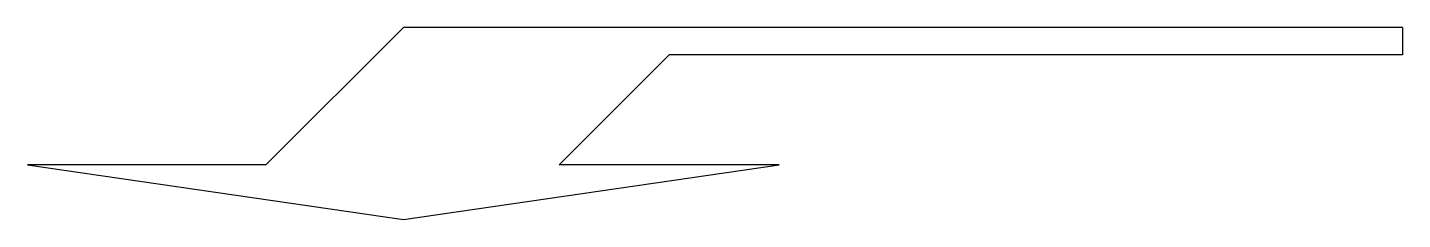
# Model space of a CAD drawing. Extents: x -6.75 to 0, y -0.88 to 0.07.
import ezdxf

# ---------------------------------------------------------------- set-up
doc = ezdxf.new("R2010")
doc.units = 0
doc.header["$LTSCALE"] = 0.75
doc.layers.get('0').update_dxf_attribs({"color": 253, "linetype": 'CONTINUOUS'})

msp = doc.modelspace()

# ---------------------------------------------------------------- linework, layer by layer
at = {"color": 0, "linetype": 'BYBLOCK'}
for p, q in [((-4.905, 0.0675), (-5.58, -0.6075)), ((0, 0.0675), (-4.905, 0.0675)), ((0, 0.0675), (0, -0.0675)), ((-3.6, -0.0675), (-4.14, -0.6075)), ((0, -0.0675), (-3.6, -0.0675)), ((-6.75, -0.6075), (-4.905, -0.8775)), ((-5.58, -0.6075), (-6.75, -0.6075)), ((-4.905, -0.8775), (-3.06, -0.6075)), ((-3.06, -0.6075), (-4.14, -0.6075))]:
    msp.add_line(p, q, dxfattribs=at)

doc.saveas('drawing.dxf')
